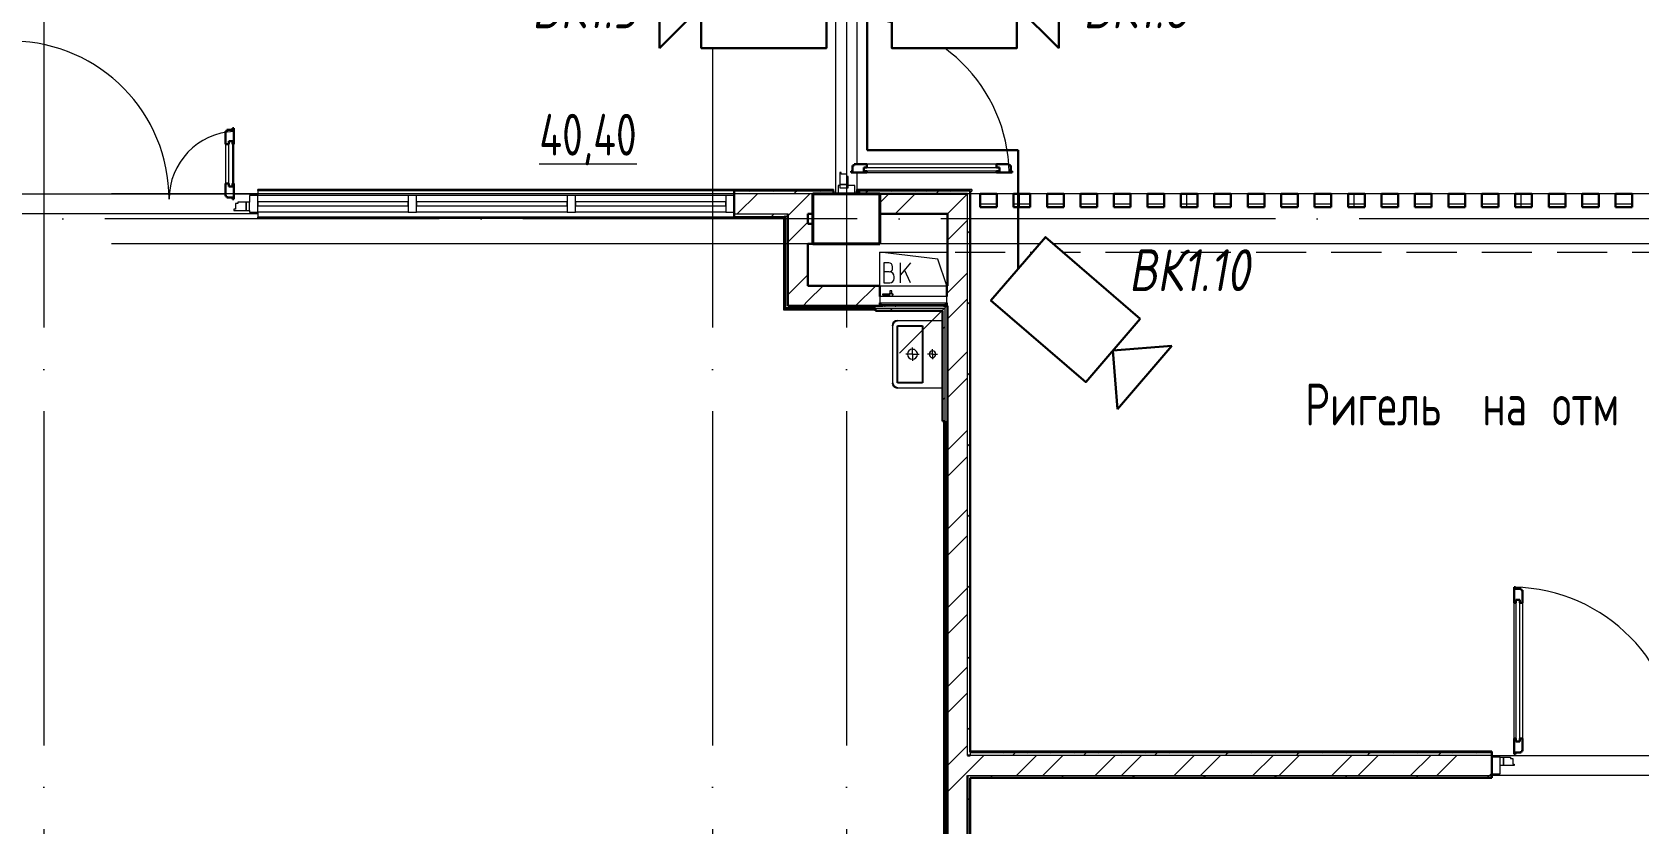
# Model space of a CAD drawing. Header units: millimetres. Extents: x -495897 to 1376592, y -28539 to 470976.
# Drawn here: x -46281 to -36673, y 342785 to 347523 of the extents above; entities that cross this region are included whole.
import ezdxf
from ezdxf.enums import TextEntityAlignment as Align

# ---------------------------------------------------------------- set-up
doc = ezdxf.new("R2010")
doc.units = ezdxf.units.MM
doc.set_wipeout_variables(frame=1)
for name, pattern in [('ADSK_Линия сетки', [25, 20, -2.5, 0, -2.5]), ('ADSK_Сверху', [450, 300, -150]), ('ADSK_Штриховая_ш3 п1_5', [4.5, 3, -1.5])]:
    doc.linetypes.add(name, pattern=pattern)
for name, color, linetype, lineweight in [('RC-Видеонаблюдение', 5, 'Continuous', 30), ('RC-Линии_связи-Адресные', 5, 'Continuous', 30), ('Аннотация', 7, 'Continuous', 18), ('Витраж', 7, 'Continuous', 9), ('Двери', 252, 'Continuous', 9), ('Линии', 7, 'Continuous', 9), ('Марки помещений', 252, 'Continuous', 20), ('Несущие колонны', 252, 'Continuous', 18), ('Оборудование', 8, 'Continuous', 18), ('Ограждение', 252, 'Continuous', 9), ('Оси', 252, 'Continuous', 9), ('Панели витража', 252, 'Continuous', 9), ('Перекрытие', 252, 'Continuous', 18), ('Стены внутренние', 7, 'Continuous', 18), ('Стены наружные', 7, 'Continuous', 18), ('Стены штриховка', 7, 'Continuous', 9)]:
    doc.layers.add(name, color=color, linetype=linetype, lineweight=lineweight)
doc.layers.add('RC-Позиционные_обозначения', color=7, linetype='Continuous')
doc.layers.add('Узлы', color=7, linetype='Continuous')
doc.layers.add('Двери открывание', color=7, linetype='Continuous', lineweight=9, true_color=0xc0c0c0)
doc.styles.add('GOST Common_3', font='', dxfattribs={"height": 3.5})
doc.styles.add('RubezhCAD', font='', dxfattribs={"oblique": 10})
doc.styles.get("Standard").update_dxf_attribs({"font": ''})
doc.styles.get('GOST Common_3').set_extended_font_data('GOST 2.304 type A')
doc.styles.get('RubezhCAD').set_extended_font_data('GOST type A')
doc.styles.get('Standard').set_extended_font_data('GOST type B')
pattern_1 = [(0, (-32119.8, 96), (0, 600), []), (90, (-32119.8, 96), (-600, 4e-14), [])]

# ---------------------------------------------------------------- blocks, each defined once
blk = doc.blocks.new('RC-UGO-CAM-01')
blk.add_attdef('PSTN', text='', height=2.5).set_placement((4.626, 3.284), align=Align.BOTTOM_LEFT)
at = {"color": 1}
blk.add_wipeout([(3.743, 0), (6.243, 2.499), (6.243, -2.499)], dxfattribs=at)
blk.add_line((6.243, 2.499), (6.243, -2.499), dxfattribs=at)
blk.add_wipeout([(-3.743, -2.499), (-3.741, 2.497), (3.743, 2.499), (3.743, -2.499)], dxfattribs=at)
for q in [(6.243, 2.499), (6.243, -2.499)]:
    blk.add_line((3.743, 0), q, dxfattribs=at)
blk.add_lwpolyline([(3.743, -2.499), (3.743, 2.499), (-3.743, 2.499), (-3.743, -2.499), (3.743, -2.499)], close=True, dxfattribs=at)
blk = doc.blocks.new('1 этаж')
at = {"layer": 'Ограждение', "true_color": 0x636466}
h = blk.add_hatch(dxfattribs=at)
h.set_pattern_fill('FP_25', color=251, style=0, pattern_type=2)
h.set_pattern_definition(pattern_1)
h.paths.add_polyline_path([(-40733.3, -13828.7), (-40733.3, -13818.7), (-44175.8, -13818.7), (-44175.8, -13823.7), (-40738.3, -13823.7), (-40738.3, -13828.7)])
h = blk.add_hatch(dxfattribs=at)
h.set_pattern_fill('FP_26', color=251, style=0, pattern_type=2)
h.set_pattern_definition(pattern_1)
h.paths.add_polyline_path([(-40593.3, -13828.7), (-40573.3, -13828.7), (-40573.3, -13823.7), (-39915.8, -13823.7), (-39915.8, -13828.7), (-39905.8, -13828.7), (-39905.8, -13818.7), (-40593.3, -13818.7)])
h = blk.add_hatch(dxfattribs=at)
h.set_pattern_fill('FP_25', color=251, style=0, pattern_type=2)
h.set_pattern_definition(pattern_1)
h.paths.add_polyline_path([(-39500.4, -17183.7), (-36795.8, -17183.7), (-36795.8, -17178.7), (-39915.8, -17178.7), (-39915.8, -17183.7), (-39910.8, -17183.7)])
at = {"color": 251, "lineweight": 18, "true_color": 0x636466}
for p, q in [((-40109, -14234.6), (-40455.8, -14193.7)), ((-40455.8, -14393.7), (-40455.8, -14193.7)), ((-40455.8, -14193.7), (-40055.8, -14193.7)), ((-40055.8, -14193.7), (-40055.8, -14393.7)), ((-40402.5, -14256.5), (-40432.5, -14256.5)), ((-40432.5, -14256.5), (-40432.5, -14376.5)), ((-40399.2, -14309.8), (-40432.5, -14309.8)), ((-40379.2, -14289.8), (-40379.2, -14279.8)), ((-40272.5, -14256.5), (-40332.5, -14328)), ((-40332.5, -14376.5), (-40332.5, -14256.5)), ((-40272.5, -14376.5), (-40308.5, -14299.4)), ((-40055.8, -14393.7), (-40109, -14234.6)), ((-40432.5, -14376.5), (-40395.9, -14376.5)), ((-40369.2, -14349.8), (-40369.2, -14339.8))]:
    blk.add_line(p, q, dxfattribs=at)
for centre, radius, start, end in [((-40402.5, -14279.8), 23.3, 0, 90), ((-40399.2, -14289.8), 20, 270, 0), ((-40399.2, -14339.8), 30, 0, 90), ((-40395.9, -14349.8), 26.7, 270, 0)]:
    blk.add_arc(centre, radius, start, end, dxfattribs=at)
at = {"layer": 'Витраж', "color": 251, "lineweight": 18, "true_color": 0x636466, "extrusion": (0, 0, -1)}
for p, q in [((-40705.8, -13793.7), (-40705.8, -13843.7)), ((-40695.8, -13793.7), (-40705.8, -13793.7)), ((-40605.8, -13793.7), (-40645.8, -13793.7)), ((-40605.8, -13843.7), (-40605.8, -13793.7)), ((-44175.8, -13853.7), (-44225.8, -13853.7)), ((-44225.8, -13853.7), (-44225.8, -13893.7)), ((-44175.8, -13953.7), (-44175.8, -13853.7)), ((-43226.1, -13853.7), (-43276.1, -13853.7)), ((-43276.1, -13853.7), (-43276.1, -13953.7)), ((-43226.1, -13953.7), (-43226.1, -13853.7)), ((-42275.8, -13853.7), (-42325.8, -13853.7)), ((-42325.8, -13853.7), (-42325.8, -13953.7)), ((-42275.8, -13953.7), (-42275.8, -13853.7)), ((-41325.8, -13853.7), (-41375.8, -13853.7)), ((-41375.8, -13853.7), (-41375.8, -13953.7)), ((-41325.8, -13953.7), (-41325.8, -13853.7)), ((-40705.8, -13843.7), (-40605.8, -13843.7)), ((-44225.8, -13943.7), (-44225.8, -13953.7)), ((-44225.8, -13953.7), (-44175.8, -13953.7)), ((-43276.1, -13953.7), (-43226.1, -13953.7)), ((-42325.8, -13953.7), (-42275.8, -13953.7)), ((-41375.8, -13953.7), (-41325.8, -13953.7)), ((-36745.8, -17213.7), (-36795.8, -17213.7)), ((-36795.8, -17213.7), (-36795.8, -17313.7)), ((-36745.8, -17313.7), (-36745.8, -17263.7)), ((-36795.8, -17313.7), (-36745.8, -17313.7))]:
    blk.add_line(p, q, dxfattribs=at)
at = {"layer": 'Витраж', "color": 251, "true_color": 0x636466}
for p, q in [((-43276.1, -13853.7), (-44175.8, -13853.7)), ((-42325.8, -13853.7), (-43226.1, -13853.7)), ((-41375.8, -13853.7), (-42275.8, -13853.7)), ((-43276.1, -13953.7), (-44175.8, -13953.7)), ((-42325.8, -13953.7), (-43226.1, -13953.7)), ((-41375.8, -13953.7), (-42275.8, -13953.7))]:
    blk.add_line(p, q, dxfattribs=at)
at = {"layer": 'Двери', "color": 251, "lineweight": 30, "true_color": 0x636466}
for p, q in [((-44359.8, -13469.7), (-44367.8, -13469.7)), ((-44367.8, -13469.7), (-44367.8, -13545.7)), ((-44367.8, -13545.7), (-44347.8, -13545.7)), ((-44325.8, -13460.7), (-44359.8, -13460.7)), ((-44359.8, -13460.7), (-44359.8, -13469.7)), ((-44347.8, -13545.7), (-44347.8, -13527.7)), ((-44347.8, -13527.7), (-44326.8, -13527.7)), ((-44326.8, -13527.7), (-44326.8, -13545.7)), ((-44326.8, -13545.7), (-44317.8, -13545.7)), ((-44317.8, -13451.7), (-44325.8, -13451.7)), ((-44325.8, -13451.7), (-44325.8, -13460.7)), ((-44317.8, -13545.7), (-44317.8, -13451.7)), ((-40618.8, -13708.7), (-40627.8, -13708.7)), ((-40627.8, -13708.7), (-40627.8, -13716.7)), ((-40627.8, -13716.7), (-40533.8, -13716.7)), ((-40618.8, -13674.7), (-40618.8, -13708.7)), ((-40609.8, -13674.7), (-40618.8, -13674.7)), ((-40533.8, -13666.7), (-40609.8, -13666.7)), ((-40609.8, -13666.7), (-40609.8, -13674.7)), ((-40533.8, -13686.7), (-40551.8, -13686.7)), ((-40551.8, -13686.7), (-40551.8, -13707.7)), ((-40551.8, -13707.7), (-40533.8, -13707.7)), ((-40533.8, -13666.7), (-40533.8, -13686.7)), ((-40533.8, -13707.7), (-40533.8, -13716.7)), ((-39681.8, -13666.7), (-39757.8, -13666.7)), ((-39757.8, -13666.7), (-39757.8, -13686.7)), ((-39757.8, -13686.7), (-39739.8, -13686.7)), ((-39757.8, -13707.7), (-39757.8, -13716.7)), ((-39739.8, -13707.7), (-39757.8, -13707.7)), ((-39757.8, -13716.7), (-39663.8, -13716.7)), ((-39739.8, -13686.7), (-39739.8, -13707.7)), ((-39681.8, -13674.7), (-39681.8, -13666.7)), ((-39672.8, -13674.7), (-39681.8, -13674.7)), ((-39672.8, -13708.7), (-39672.8, -13674.7)), ((-39663.8, -13708.7), (-39672.8, -13708.7)), ((-39663.8, -13716.7), (-39663.8, -13708.7)), ((-44367.8, -13781.7), (-44367.8, -13857.7)), ((-44367.8, -13781.7), (-44347.8, -13781.7)), ((-44347.8, -13781.7), (-44347.8, -13799.7)), ((-44347.8, -13799.7), (-44326.8, -13799.7)), ((-44326.8, -13781.7), (-44317.8, -13781.7)), ((-44326.8, -13799.7), (-44326.8, -13781.7)), ((-44317.8, -13875.7), (-44317.8, -13781.7)), ((-44367.8, -13857.7), (-44359.8, -13857.7)), ((-44359.8, -13857.7), (-44359.8, -13866.7)), ((-44359.8, -13866.7), (-44325.8, -13866.7)), ((-44325.8, -13866.7), (-44325.8, -13875.7)), ((-44325.8, -13875.7), (-44317.8, -13875.7)), ((-36661.8, -16197.7), (-36653.8, -16197.7)), ((-36661.8, -16291.7), (-36661.8, -16197.7)), ((-36653.8, -16197.7), (-36653.8, -16206.7)), ((-36653.8, -16206.7), (-36619.8, -16206.7)), ((-36619.8, -16206.7), (-36619.8, -16215.7)), ((-36619.8, -16215.7), (-36611.8, -16215.7)), ((-36611.8, -16215.7), (-36611.8, -16291.7)), ((-36652.8, -16291.7), (-36661.8, -16291.7)), ((-36652.8, -16273.7), (-36652.8, -16291.7)), ((-36628.8, -16273.7), (-36652.8, -16273.7)), ((-36628.8, -16291.7), (-36628.8, -16273.7)), ((-36611.8, -16291.7), (-36628.8, -16291.7)), ((-36661.8, -17195.7), (-36661.8, -17101.7)), ((-36652.8, -17101.7), (-36661.8, -17101.7)), ((-36652.8, -17119.7), (-36652.8, -17101.7)), ((-36628.8, -17101.7), (-36628.8, -17119.7)), ((-36611.8, -17101.7), (-36628.8, -17101.7)), ((-36611.8, -17101.7), (-36611.8, -17177.7)), ((-36653.8, -17195.7), (-36661.8, -17195.7)), ((-36653.8, -17186.7), (-36653.8, -17195.7)), ((-36619.8, -17186.7), (-36653.8, -17186.7)), ((-36628.8, -17119.7), (-36652.8, -17119.7)), ((-36619.8, -17177.7), (-36619.8, -17186.7)), ((-36611.8, -17177.7), (-36619.8, -17177.7))]:
    blk.add_line(p, q, dxfattribs=at)
at = {"layer": 'Двери', "color": 251, "true_color": 0x636466}
for p, q in [((-44367.8, -13545.7), (-44367.8, -13781.7)), ((-44347.8, -13799.7), (-44347.8, -13527.7)), ((-44347.8, -13527.7), (-44326.8, -13527.7)), ((-44326.8, -13527.7), (-44326.8, -13799.7)), ((-44317.8, -13781.7), (-44317.8, -13545.7)), ((-40687.8, -13716.7), (-40695.8, -13716.7)), ((-40695.8, -13716.7), (-40695.8, -13788.7)), ((-40687.8, -13725.7), (-40687.8, -13716.7)), ((-40653.8, -13725.7), (-40687.8, -13725.7)), ((-40653.8, -13739.7), (-40653.8, -13725.7)), ((-40645.8, -13739.7), (-40653.8, -13739.7)), ((-40645.8, -13788.7), (-40645.8, -13739.7)), ((-40551.8, -13686.7), (-39739.8, -13686.7)), ((-40551.8, -13707.7), (-40551.8, -13686.7)), ((-39739.8, -13707.7), (-40551.8, -13707.7)), ((-39757.8, -13666.7), (-40533.8, -13666.7)), ((-40533.8, -13716.7), (-39757.8, -13716.7)), ((-39739.8, -13686.7), (-39739.8, -13707.7)), ((-44326.8, -13799.7), (-44347.8, -13799.7)), ((-40645.8, -13788.7), (-40695.8, -13788.7)), ((-40695.8, -13788.7), (-40695.8, -13808.7)), ((-40695.8, -13788.7), (-40645.8, -13788.7)), ((-40695.8, -13808.7), (-40645.8, -13808.7)), ((-40645.8, -13808.7), (-40645.8, -13788.7)), ((-44294.8, -13901.7), (-44308.8, -13901.7)), ((-44308.8, -13901.7), (-44308.8, -13935.7)), ((-44294.8, -13893.7), (-44294.8, -13901.7)), ((-44245.8, -13893.7), (-44294.8, -13893.7)), ((-44225.8, -13893.7), (-44245.8, -13893.7)), ((-44245.8, -13893.7), (-44245.8, -13943.7)), ((-44245.8, -13943.7), (-44245.8, -13893.7)), ((-44225.8, -13943.7), (-44225.8, -13893.7)), ((-44308.8, -13935.7), (-44317.8, -13935.7)), ((-44317.8, -13935.7), (-44317.8, -13943.7)), ((-44317.8, -13943.7), (-44245.8, -13943.7)), ((-44245.8, -13943.7), (-44225.8, -13943.7)), ((-36661.8, -17101.7), (-36661.8, -16291.7)), ((-36652.8, -16273.7), (-36652.8, -17119.7)), ((-36628.8, -16273.7), (-36652.8, -16273.7)), ((-36628.8, -17119.7), (-36628.8, -16273.7)), ((-36611.8, -16291.7), (-36611.8, -17101.7)), ((-36652.8, -17119.7), (-36628.8, -17119.7)), ((-36745.8, -17213.7), (-36725.8, -17213.7)), ((-36745.8, -17263.7), (-36745.8, -17213.7)), ((-36725.8, -17263.7), (-36745.8, -17263.7)), ((-36725.8, -17213.7), (-36725.8, -17263.7)), ((-36725.8, -17213.7), (-36684.8, -17213.7)), ((-36725.8, -17263.7), (-36725.8, -17213.7)), ((-36661.8, -17263.7), (-36725.8, -17263.7)), ((-36684.8, -17213.7), (-36684.8, -17221.7)), ((-36684.8, -17221.7), (-36670.8, -17221.7)), ((-36670.8, -17221.7), (-36670.8, -17255.7)), ((-36670.8, -17255.7), (-36661.8, -17255.7)), ((-36661.8, -17255.7), (-36661.8, -17263.7))]:
    blk.add_line(p, q, dxfattribs=at)
at = {"layer": 'Двери открывание', "color": 251, "true_color": 0x636466}
for centre, radius, start, end in [((-40627.8, -13734.7), 946, 1.09026, 90), ((-45651.8, -13875.7), 946, 0, 88.90974), ((-44299.8, -13875.7), 406, 92.54104, 180), ((-36679.8, -17195.7), 998, 0, 88.96655)]:
    blk.add_arc(centre, radius, start, end, dxfattribs=at)
at = {"layer": 'Линии', "color": 251, "linetype": 'ADSK_Сверху', "ltscale": 100, "true_color": 0x636466}
for p, q in [((-15050.8, -13843.7), (-48260.8, -13843.7)), ((-15050.8, -14143.7), (-48260.8, -14143.7))]:
    blk.add_line(p, q, dxfattribs=at)
at = {"layer": 'Линии', "color": 251, "linetype": 'ADSK_Штриховая_ш3 п1_5', "ltscale": 100, "true_color": 0x636466}
blk.add_line((-40455.8, -14193.7), (-27895.8, -14193.7), dxfattribs=at)
at = {"layer": 'Несущие колонны', "color": 251, "lineweight": 40, "true_color": 0x636466}
for p, q in [((-40855.8, -13843.7), (-40455.8, -13843.7)), ((-40855.8, -14143.7), (-40855.8, -13843.7)), ((-40455.8, -13843.7), (-40855.8, -13843.7)), ((-40455.8, -13843.7), (-40455.8, -14143.7)), ((-40855.8, -13963.7), (-40855.8, -14143.7)), ((-40455.8, -14143.7), (-40455.8, -13963.7)), ((-40455.8, -14143.7), (-40855.8, -14143.7)), ((-40855.8, -14143.7), (-40455.8, -14143.7))]:
    blk.add_line(p, q, dxfattribs=at)
at = {"layer": 'Несущие колонны', "color": 251, "true_color": 0x636466}
for p, q in [((-40855.8, -13843.7), (-40855.8, -13963.7)), ((-40455.8, -13963.7), (-40455.8, -13843.7))]:
    blk.add_line(p, q, dxfattribs=at)
at = {"layer": 'Оборудование', "color": 251, "true_color": 0x636466}
for p, q in [((-40455.8, -14458.7), (-40455.8, -14495.1)), ((-40055.8, -14458.7), (-40455.8, -14458.7)), ((-40454.9, -14496), (-40056.7, -14496)), ((-40448.8, -14496), (-40448.8, -14505.8)), ((-40447.8, -14506.7), (-40063.8, -14506.7)), ((-40440, -14443.4), (-40440, -14448.4)), ((-40394.1, -14443.4), (-40440, -14443.4)), ((-40440, -14448.4), (-40394.1, -14448.4)), ((-40436.8, -14508.3), (-40436.8, -14513.7)), ((-40399, -14442.8), (-40399, -14458.7)), ((-40379.7, -14442.8), (-40399, -14442.8)), ((-40395.4, -14440.9), (-40397.4, -14442.8)), ((-40395.4, -14423.4), (-40395.4, -14440.9)), ((-40383.2, -14423.4), (-40395.4, -14423.4)), ((-40383.2, -14440.9), (-40395.4, -14440.9)), ((-40376.2, -14443.4), (-40384.5, -14443.4)), ((-40384.5, -14448.4), (-40376.2, -14448.4)), ((-40383.2, -14440.9), (-40383.2, -14423.4)), ((-40381.2, -14442.8), (-40383.2, -14440.9)), ((-40379.7, -14458.7), (-40379.7, -14442.8)), ((-40376.2, -14448.4), (-40376.2, -14443.4)), ((-40074.8, -14513.7), (-40074.8, -14508.3)), ((-40062.8, -14505.8), (-40062.8, -14496)), ((-40055.8, -14495.1), (-40055.8, -14458.7)), ((-40436.8, -14513.7), (-40074.8, -14513.7)), ((-40427.8, -14513.7), (-40427.8, -14515.7)), ((-40427.8, -14515.7), (-40423.8, -14515.7)), ((-40363.3, -14515.7), (-40423.8, -14515.7)), ((-40363.3, -14515.7), (-40359.3, -14515.7)), ((-40359.3, -14515.7), (-40359.3, -14513.7)), ((-40055.8, -14513.7), (-40338.6, -14796.6))]:
    blk.add_line(p, q, dxfattribs=at)
for points, knots in [([(-40455.8, -14495.1), (-40455.8, -14495.2), (-40455.8, -14495.4), (-40455.7, -14495.6), (-40455.6, -14495.7), (-40455.4, -14495.8), (-40455.3, -14495.9), (-40455.1, -14496), (-40455, -14496), (-40454.9, -14496)], [0, 0, 0, 0, 0.166667, 0.333333, 0.458333, 0.583333, 0.708333, 0.833333, 1, 1, 1, 1]), ([(-40448.8, -14505.8), (-40448.8, -14505.9), (-40448.8, -14506), (-40448.7, -14506.2), (-40448.6, -14506.4), (-40448.4, -14506.5), (-40448.3, -14506.6), (-40448.2, -14506.7), (-40448.1, -14506.7), (-40447.9, -14506.7), (-40447.8, -14506.7)], [0, 0, 0, 0, 0.166667, 0.333333, 0.458333, 0.583333, 0.666667, 0.75, 0.833333, 1, 1, 1, 1]), ([(-40438.3, -14506.7), (-40438.2, -14506.7), (-40438, -14506.8), (-40437.7, -14506.8), (-40437.6, -14506.9), (-40437.4, -14507), (-40437.2, -14507.2), (-40437.1, -14507.3), (-40437, -14507.5), (-40436.9, -14507.7), (-40436.8, -14507.9), (-40436.8, -14508.1), (-40436.8, -14508.3)], [0, 0, 0, 0, 0.166667, 0.25, 0.333333, 0.416667, 0.5, 0.583333, 0.666667, 0.75, 0.833333, 1, 1, 1, 1]), ([(-40074.8, -14508.3), (-40074.8, -14508.1), (-40074.8, -14507.9), (-40074.7, -14507.7), (-40074.6, -14507.5), (-40074.5, -14507.3), (-40074.4, -14507.2), (-40074.2, -14507), (-40074, -14506.9), (-40073.9, -14506.8), (-40073.6, -14506.8), (-40073.4, -14506.7), (-40073.3, -14506.7)], [-1, -1, -1, -1, -0.833333, -0.75, -0.666667, -0.583333, -0.5, -0.416667, -0.333333, -0.25, -0.166667, 0, 0, 0, 0]), ([(-40063.8, -14506.7), (-40063.7, -14506.7), (-40063.5, -14506.7), (-40063.4, -14506.7), (-40063.3, -14506.6), (-40063.2, -14506.5), (-40063, -14506.4), (-40062.9, -14506.2), (-40062.8, -14506), (-40062.8, -14505.9), (-40062.8, -14505.8)], [-1, -1, -1, -1, -0.833333, -0.75, -0.666667, -0.583333, -0.458333, -0.333333, -0.166667, 0, 0, 0, 0]), ([(-40056.7, -14496), (-40056.6, -14496), (-40056.5, -14496), (-40056.3, -14496), (-40056.2, -14495.9), (-40056, -14495.7), (-40055.9, -14495.6), (-40055.8, -14495.4), (-40055.8, -14495.2), (-40055.8, -14495.1)], [-1, -1, -1, -1, -0.833333, -0.75, -0.583333, -0.458333, -0.333333, -0.166667, 0, 0, 0, 0])]:
    blk.add_open_spline(points, degree=3, knots=knots, dxfattribs=at)
at = {"layer": 'Ограждение', "color": 251, "true_color": 0x636466}
for p, q in [((-44175.8, -13823.7), (-44175.8, -13818.7)), ((-40733.3, -13818.7), (-44175.8, -13818.7)), ((-40733.3, -13818.7), (-40733.3, -13828.7)), ((-40593.3, -13828.7), (-40593.3, -13818.7)), ((-39905.8, -13818.7), (-40593.3, -13818.7)), ((-39915.8, -13828.7), (-39905.8, -13828.7)), ((-39905.8, -13818.7), (-39905.8, -13828.7)), ((-44175.8, -13988.7), (-44175.8, -13983.7)), ((-44175.8, -13988.7), (-41030.8, -13988.7)), ((-41030.8, -13988.7), (-41025.8, -13983.7)), ((-41030.8, -13988.7), (-41030.8, -14538.7)), ((-41030.8, -14538.7), (-41025.8, -14533.7)), ((-41030.8, -14538.7), (-40480.8, -14538.7)), ((-40075.8, -15478.7), (-40070.8, -15478.7)), ((-40075.8, -15478.7), (-40075.8, -19958.8)), ((-36795.8, -17178.7), (-39915.8, -17178.7)), ((-36795.8, -17178.7), (-36795.8, -17183.7))]:
    blk.add_line(p, q, dxfattribs=at)
at = {"layer": 'Оси', "color": 251, "linetype": 'ADSK_Линия сетки', "ltscale": 100, "true_color": 0x636466}
for p, q in [((-45455.8, -2643.7), (-45455.8, -33769.9)), ((-41455.8, -2643.7), (-41455.8, -33769.9)), ((-40655.8, -2643.7), (-40655.8, -33769.9)), ((4411.5, -13993.7), (-72528.1, -13993.7))]:
    blk.add_line(p, q, dxfattribs=at)
at = {"layer": 'Панели витража', "color": 251, "lineweight": 18, "true_color": 0x636466}
for p, q in [((-43276.1, -13891.2), (-44175.8, -13891.2)), ((-44175.8, -13891.2), (-44175.8, -13916.2)), ((-44175.8, -13916.2), (-43276.1, -13916.2)), ((-43276.1, -13916.2), (-43276.1, -13891.2)), ((-42325.8, -13891.2), (-43226.1, -13891.2)), ((-43226.1, -13891.2), (-43226.1, -13916.2)), ((-43226.1, -13916.2), (-42325.8, -13916.2)), ((-42325.8, -13916.2), (-42325.8, -13891.2)), ((-41375.8, -13891.2), (-42275.8, -13891.2)), ((-42275.8, -13891.2), (-42275.8, -13916.2)), ((-42275.8, -13916.2), (-41375.8, -13916.2)), ((-41375.8, -13916.2), (-41375.8, -13891.2))]:
    blk.add_line(p, q, dxfattribs=at)
at = {"layer": 'Перекрытие', "color": 251, "ltscale": 100, "true_color": 0x636466}
for p, q in [((-40718.3, -13843.7), (-40718.3, -11763.7)), ((-45583.8, -13843.7), (-44367.8, -13843.7)), ((-44317.8, -13843.7), (-44175.8, -13843.7)), ((-39855.8, -13843.7), (-39915.8, -13843.7)), ((-39655.8, -13843.7), (-39755.8, -13843.7)), ((-39455.8, -13843.7), (-39555.8, -13843.7)), ((-39255.8, -13843.7), (-39355.8, -13843.7)), ((-39055.8, -13843.7), (-39155.8, -13843.7)), ((-38855.8, -13843.7), (-38955.8, -13843.7)), ((-38655.8, -13843.7), (-38755.8, -13843.7)), ((-38455.8, -13843.7), (-38555.8, -13843.7)), ((-38255.8, -13843.7), (-38355.8, -13843.7)), ((-38055.8, -13843.7), (-38155.8, -13843.7)), ((-37855.8, -13843.7), (-37955.8, -13843.7)), ((-37655.8, -13843.7), (-37755.8, -13843.7)), ((-37455.8, -13843.7), (-37555.8, -13843.7)), ((-37255.8, -13843.7), (-37355.8, -13843.7)), ((-37055.8, -13843.7), (-37155.8, -13843.7)), ((-36855.8, -13843.7), (-36955.8, -13843.7)), ((-36655.8, -13843.7), (-36755.8, -13843.7)), ((-36455.8, -13843.7), (-36555.8, -13843.7)), ((-36255.8, -13843.7), (-36355.8, -13843.7)), ((-36055.8, -13843.7), (-36155.8, -13843.7)), ((-35855.8, -13843.7), (-35955.8, -13843.7)), ((-40455.8, -14393.7), (-40455.8, -14193.7)), ((-40455.8, -14193.7), (-40055.8, -14193.7)), ((-40055.8, -14193.7), (-40055.8, -14393.7))]:
    blk.add_line(p, q, dxfattribs=at)
at = {"layer": 'Стены внутренние', "color": 251, "lineweight": 30, "true_color": 0x636466}
for p, q in [((-39755.8, -13843.7), (-39855.8, -13843.7)), ((-39855.8, -13843.7), (-39855.8, -13923.7)), ((-39855.8, -13923.7), (-39755.8, -13923.7)), ((-39755.8, -13923.7), (-39755.8, -13843.7)), ((-39555.8, -13843.7), (-39655.8, -13843.7)), ((-39655.8, -13843.7), (-39655.8, -13923.7)), ((-39655.8, -13923.7), (-39555.8, -13923.7)), ((-39555.8, -13923.7), (-39555.8, -13843.7)), ((-39355.8, -13843.7), (-39455.8, -13843.7)), ((-39455.8, -13843.7), (-39455.8, -13923.7)), ((-39455.8, -13923.7), (-39355.8, -13923.7)), ((-39355.8, -13923.7), (-39355.8, -13843.7)), ((-39155.8, -13843.7), (-39255.8, -13843.7)), ((-39255.8, -13843.7), (-39255.8, -13923.7)), ((-39255.8, -13923.7), (-39155.8, -13923.7)), ((-39155.8, -13923.7), (-39155.8, -13843.7)), ((-38955.8, -13843.7), (-39055.8, -13843.7)), ((-39055.8, -13843.7), (-39055.8, -13923.7)), ((-39055.8, -13923.7), (-38955.8, -13923.7)), ((-38955.8, -13923.7), (-38955.8, -13843.7)), ((-38755.8, -13843.7), (-38855.8, -13843.7)), ((-38855.8, -13843.7), (-38855.8, -13923.7)), ((-38855.8, -13923.7), (-38755.8, -13923.7)), ((-38755.8, -13923.7), (-38755.8, -13843.7)), ((-38555.8, -13843.7), (-38655.8, -13843.7)), ((-38655.8, -13843.7), (-38655.8, -13923.7)), ((-38655.8, -13923.7), (-38555.8, -13923.7)), ((-38555.8, -13923.7), (-38555.8, -13843.7)), ((-38355.8, -13843.7), (-38455.8, -13843.7)), ((-38455.8, -13843.7), (-38455.8, -13923.7)), ((-38455.8, -13923.7), (-38355.8, -13923.7)), ((-38355.8, -13923.7), (-38355.8, -13843.7)), ((-38155.8, -13843.7), (-38255.8, -13843.7)), ((-38255.8, -13843.7), (-38255.8, -13923.7)), ((-38255.8, -13923.7), (-38155.8, -13923.7)), ((-38155.8, -13923.7), (-38155.8, -13843.7)), ((-37955.8, -13843.7), (-38055.8, -13843.7)), ((-38055.8, -13843.7), (-38055.8, -13923.7)), ((-38055.8, -13923.7), (-37955.8, -13923.7)), ((-37955.8, -13923.7), (-37955.8, -13843.7)), ((-37755.8, -13843.7), (-37855.8, -13843.7)), ((-37855.8, -13843.7), (-37855.8, -13923.7)), ((-37855.8, -13923.7), (-37755.8, -13923.7)), ((-37755.8, -13923.7), (-37755.8, -13843.7)), ((-37555.8, -13843.7), (-37655.8, -13843.7)), ((-37655.8, -13843.7), (-37655.8, -13923.7)), ((-37655.8, -13923.7), (-37555.8, -13923.7)), ((-37555.8, -13923.7), (-37555.8, -13843.7)), ((-37355.8, -13843.7), (-37455.8, -13843.7)), ((-37455.8, -13843.7), (-37455.8, -13923.7)), ((-37455.8, -13923.7), (-37355.8, -13923.7)), ((-37355.8, -13923.7), (-37355.8, -13843.7)), ((-37155.8, -13843.7), (-37255.8, -13843.7)), ((-37255.8, -13843.7), (-37255.8, -13923.7)), ((-37255.8, -13923.7), (-37155.8, -13923.7)), ((-37155.8, -13923.7), (-37155.8, -13843.7)), ((-36955.8, -13843.7), (-37055.8, -13843.7)), ((-37055.8, -13843.7), (-37055.8, -13923.7)), ((-37055.8, -13923.7), (-36955.8, -13923.7)), ((-36955.8, -13923.7), (-36955.8, -13843.7)), ((-36755.8, -13843.7), (-36855.8, -13843.7)), ((-36855.8, -13843.7), (-36855.8, -13923.7)), ((-36855.8, -13923.7), (-36755.8, -13923.7)), ((-36755.8, -13923.7), (-36755.8, -13843.7)), ((-36555.8, -13843.7), (-36655.8, -13843.7)), ((-36655.8, -13843.7), (-36655.8, -13923.7)), ((-36655.8, -13923.7), (-36555.8, -13923.7)), ((-36555.8, -13923.7), (-36555.8, -13843.7)), ((-36355.8, -13843.7), (-36455.8, -13843.7)), ((-36455.8, -13843.7), (-36455.8, -13923.7)), ((-36455.8, -13923.7), (-36355.8, -13923.7)), ((-36355.8, -13923.7), (-36355.8, -13843.7)), ((-36155.8, -13843.7), (-36255.8, -13843.7)), ((-36255.8, -13843.7), (-36255.8, -13923.7)), ((-36255.8, -13923.7), (-36155.8, -13923.7)), ((-36155.8, -13923.7), (-36155.8, -13843.7)), ((-35955.8, -13843.7), (-36055.8, -13843.7)), ((-36055.8, -13843.7), (-36055.8, -13923.7)), ((-36055.8, -13923.7), (-35955.8, -13923.7)), ((-35955.8, -13923.7), (-35955.8, -13843.7))]:
    blk.add_line(p, q, dxfattribs=at)
at = {"layer": 'Стены внутренние', "color": 251, "linetype": 'Continuous', "lineweight": 9, "true_color": 0x636466}
for p, q in [((-39855.8, -13904), (-39755.8, -13904)), ((-39655.8, -13904), (-39555.8, -13904)), ((-39619.8, -13923.7), (-39619.8, -13843.7)), ((-39455.8, -13904), (-39355.8, -13904)), ((-39255.8, -13904), (-39155.8, -13904)), ((-39055.8, -13904), (-38955.8, -13904)), ((-38855.8, -13904), (-38755.8, -13904)), ((-38655.8, -13904), (-38555.8, -13904)), ((-38619.8, -13923.7), (-38619.8, -13843.7)), ((-38455.8, -13904), (-38355.8, -13904)), ((-38255.8, -13904), (-38155.8, -13904)), ((-38055.8, -13904), (-37955.8, -13904)), ((-37855.8, -13904), (-37755.8, -13904)), ((-37655.8, -13904), (-37555.8, -13904)), ((-37619.8, -13923.7), (-37619.8, -13843.7)), ((-37455.8, -13904), (-37355.8, -13904)), ((-37255.8, -13904), (-37155.8, -13904)), ((-37055.8, -13904), (-36955.8, -13904)), ((-36855.8, -13904), (-36755.8, -13904)), ((-36655.8, -13904), (-36555.8, -13904)), ((-36619.8, -13923.7), (-36619.8, -13843.7)), ((-36455.8, -13904), (-36355.8, -13904)), ((-36255.8, -13904), (-36155.8, -13904)), ((-36055.8, -13904), (-35955.8, -13904))]:
    blk.add_line(p, q, dxfattribs=at)
at = {"layer": 'Стены наружные', "color": 251, "true_color": 0x636466}
for p, q in [((-40593.3, -11910.7), (-40593.3, -13666.7)), ((-40593.3, -13716.7), (-40593.3, -13818.7)), ((-44175.8, -13823.7), (-44175.8, -13853.7)), ((-44175.8, -13823.7), (-41325.8, -13823.7)), ((-45583.8, -13843.7), (-44367.8, -13843.7)), ((-44317.8, -13843.7), (-44175.8, -13843.7)), ((-40855.8, -13963.7), (-40855.8, -13843.7)), ((-40455.8, -13843.7), (-40455.8, -13963.7)), ((-44175.8, -13963.7), (-45775.8, -13963.7)), ((-44175.8, -13953.7), (-44175.8, -13983.7)), ((-41325.8, -13983.7), (-44175.8, -13983.7)), ((-40455.8, -14393.7), (-40055.8, -14393.7)), ((-36795.8, -17203.7), (-35565.8, -17203.7)), ((-35565.8, -17323.7), (-36795.8, -17323.7))]:
    blk.add_line(p, q, dxfattribs=at)
at = {"layer": 'Стены наружные', "color": 251, "lineweight": 30, "true_color": 0x636466}
for p, q in [((-41325.8, -13823.7), (-41325.8, -13983.7)), ((-40738.3, -13823.7), (-41325.8, -13823.7)), ((-40738.3, -13828.7), (-40738.3, -13823.7)), ((-40733.3, -13828.7), (-40738.3, -13828.7)), ((-40733.3, -13843.7), (-40733.3, -13828.7)), ((-40573.3, -13828.7), (-40593.3, -13828.7)), ((-40593.3, -13828.7), (-40593.3, -13843.7)), ((-39915.8, -13823.7), (-40573.3, -13823.7)), ((-40573.3, -13823.7), (-40573.3, -13828.7)), ((-39915.8, -17183.7), (-39915.8, -13823.7)), ((-40855.8, -13843.7), (-40733.3, -13843.7)), ((-40593.3, -13843.7), (-39930.8, -13843.7)), ((-41325.8, -13983.7), (-41025.8, -13983.7)), ((-41025.8, -13978.7), (-41020.8, -13978.7)), ((-41025.8, -13983.7), (-41025.8, -14533.7)), ((-41020.8, -13978.7), (-41020.8, -14528.7)), ((-41005.8, -13963.7), (-41005.8, -14513.7)), ((-40885.8, -13963.7), (-40855.8, -13963.7)), ((-40885.8, -14023.7), (-40885.8, -13963.7)), ((-40855.8, -14023.7), (-40885.8, -14023.7)), ((-40855.8, -14143.7), (-40855.8, -14023.7)), ((-40455.8, -13963.7), (-40050.8, -13963.7)), ((-40050.8, -13963.7), (-40050.8, -14393.7)), ((-40885.8, -14143.7), (-40855.8, -14143.7)), ((-40885.8, -14393.7), (-40885.8, -14143.7)), ((-40455.8, -14393.7), (-40885.8, -14393.7)), ((-40455.8, -14458.7), (-40455.8, -14393.7)), ((-40050.8, -14393.7), (-40055.8, -14393.7)), ((-40055.8, -14393.7), (-40055.8, -14458.7)), ((-40455.8, -14513.7), (-40455.8, -14495.4)), ((-40055.8, -14495.4), (-40055.8, -14513.7)), ((-41025.8, -14533.7), (-40480.8, -14533.7)), ((-41020.8, -14528.7), (-40480.8, -14528.7)), ((-40436.8, -14513.7), (-41005.8, -14513.7)), ((-40480.8, -14533.7), (-40480.8, -14543.7)), ((-40480.8, -14543.7), (-40080.8, -14543.7)), ((-40080.8, -14543.7), (-40080.8, -15203.7)), ((-40050.8, -14513.7), (-40074.8, -14513.7)), ((-40050.8, -14513.7), (-40050.8, -19968.7)), ((-40080.8, -15203.7), (-40070.8, -15203.7)), ((-40070.8, -15203.7), (-40070.8, -19958.7)), ((-40065.8, -15203.7), (-40065.8, -19963.7)), ((-36795.8, -17183.7), (-39915.8, -17183.7)), ((-36795.8, -17338.7), (-36795.8, -17183.7)), ((-39915.8, -17203.7), (-39930.8, -17203.7)), ((-39930.8, -20143.7), (-39930.8, -17323.7)), ((-39915.8, -17338.7), (-36795.8, -17338.7)), ((-39915.8, -20128.7), (-39915.8, -17338.7))]:
    blk.add_line(p, q, dxfattribs=at)
at = {"layer": 'Стены наружные', "color": 251, "linetype": 'Continuous', "lineweight": 9, "true_color": 0x636466}
for p, q in [((-41306.9, -13828.7), (-41301.9, -13823.7)), ((-41236.2, -13828.7), (-41231.2, -13823.7)), ((-41165.5, -13828.7), (-41160.5, -13823.7)), ((-41094.8, -13828.7), (-41089.8, -13823.7)), ((-41024.1, -13828.7), (-41019.1, -13823.7)), ((-40968.4, -13843.7), (-40953.4, -13828.7)), ((-40953.4, -13828.7), (-40948.4, -13823.7)), ((-40882.7, -13828.7), (-40877.7, -13823.7)), ((-40812, -13828.7), (-40807, -13823.7)), ((-40741.3, -13828.7), (-40738.3, -13825.8)), ((-40544.1, -13843.7), (-40529.1, -13828.7)), ((-40529.1, -13828.7), (-40524.1, -13823.7)), ((-40458.4, -13828.7), (-40453.4, -13823.7)), ((-40387.7, -13828.7), (-40382.7, -13823.7)), ((-40317, -13828.7), (-40312, -13823.7)), ((-40246.3, -13828.7), (-40241.3, -13823.7)), ((-40175.6, -13828.7), (-40170.6, -13823.7)), ((-40119.9, -13843.7), (-40104.9, -13828.7)), ((-40104.9, -13828.7), (-40099.9, -13823.7)), ((-40034.1, -13828.7), (-40029.1, -13823.7)), ((-39963.4, -13828.7), (-39958.4, -13823.7)), ((-41307.8, -13963.7), (-41187.8, -13843.7)), ((-40993.5, -13963.7), (-40873.5, -13843.7)), ((-40455.8, -13897.5), (-40402, -13843.7)), ((-40364.8, -13963.7), (-40244.8, -13843.7)), ((-40050.8, -13964), (-39930.8, -13844)), ((-41320.5, -13983.7), (-41315.5, -13978.7)), ((-41249.8, -13983.7), (-41244.8, -13978.7)), ((-41179.1, -13983.7), (-41174.1, -13978.7)), ((-41108.4, -13983.7), (-41103.4, -13978.7)), ((-41103.4, -13978.7), (-41088.4, -13963.7)), ((-41037.7, -13983.7), (-41032.7, -13978.7)), ((-41005.8, -13976.1), (-40993.5, -13963.7)), ((-41005.8, -14133.2), (-40896.3, -14023.7)), ((-40896.3, -14023.7), (-40885.8, -14013.2)), ((-40050.8, -14121.2), (-39930.8, -14001.2)), ((-41025.8, -14042.6), (-41020.8, -14037.6)), ((-41025.8, -14113.3), (-41020.8, -14108.3)), ((-39930.8, -14078.9), (-39915.8, -14063.9)), ((-41025.8, -14184), (-41020.8, -14179)), ((-41025.8, -14254.7), (-41020.8, -14249.7)), ((-40050.8, -14435.5), (-39930.8, -14315.5)), ((-41025.8, -14325.4), (-41020.8, -14320.4)), ((-41025.8, -14396.1), (-41020.8, -14391.1)), ((-41005.8, -14447.5), (-40885.8, -14327.5)), ((-40885.8, -14484.7), (-40794.8, -14393.7)), ((-40600.5, -14513.7), (-40480.5, -14393.7)), ((-41025.8, -14466.8), (-41020.8, -14461.8)), ((-40914.8, -14513.7), (-40885.8, -14484.7)), ((-40055.8, -14440.5), (-40050.8, -14435.5)), ((-40050.8, -14592.6), (-39930.8, -14472.6)), ((-39930.8, -14503.2), (-39915.8, -14488.2)), ((-41022, -14533.7), (-41017, -14528.7)), ((-40951.3, -14533.7), (-40946.3, -14528.7)), ((-40880.6, -14533.7), (-40875.6, -14528.7)), ((-40809.9, -14533.7), (-40804.9, -14528.7)), ((-40739.1, -14533.7), (-40734.1, -14528.7)), ((-40668.4, -14533.7), (-40663.4, -14528.7)), ((-40597.7, -14533.7), (-40592.7, -14528.7)), ((-40527, -14533.7), (-40522, -14528.7)), ((-40519.8, -14528.7), (-40519.8, -14513.7)), ((-40395.6, -14543.7), (-40380.6, -14528.7)), ((-40080.8, -14653.2), (-40065.8, -14638.2)), ((-40050.8, -14906.9), (-39930.8, -14786.9)), ((-40050.8, -15064.1), (-39930.8, -14944.1)), ((-39930.8, -14927.5), (-39915.8, -14912.5)), ((-40080.8, -15077.5), (-40065.8, -15062.5)), ((-40070.8, -15208.9), (-40065.8, -15203.9)), ((-40070.8, -15279.6), (-40065.8, -15274.6)), ((-40050.8, -15378.4), (-39930.8, -15258.4)), ((-40070.8, -15350.3), (-40065.8, -15345.3)), ((-39930.8, -15351.7), (-39915.8, -15336.7)), ((-40070.8, -15421), (-40065.8, -15416)), ((-40050.8, -15535.5), (-39930.8, -15415.5)), ((-40070.8, -15491.7), (-40065.8, -15486.7)), ((-40070.8, -15562.4), (-40065.8, -15557.4)), ((-40070.8, -15633.2), (-40065.8, -15628.2)), ((-40070.8, -15703.9), (-40065.8, -15698.9)), ((-40050.8, -15849.9), (-39930.8, -15729.9)), ((-40070.8, -15774.6), (-40065.8, -15769.6)), ((-40070.8, -15845.3), (-40065.8, -15840.3)), ((-39930.8, -15776), (-39915.8, -15761)), ((-40070.8, -15916), (-40065.8, -15911)), ((-40050.8, -16007), (-39930.8, -15887)), ((-40070.8, -15986.7), (-40065.8, -15981.7)), ((-40070.8, -16057.4), (-40065.8, -16052.4)), ((-40070.8, -16128.1), (-40065.8, -16123.1)), ((-40070.8, -16198.8), (-40065.8, -16193.8)), ((-40050.8, -16321.3), (-39930.8, -16201.3)), ((-39930.8, -16200.3), (-39915.8, -16185.3)), ((-40070.8, -16269.5), (-40065.8, -16264.5)), ((-40070.8, -16340.3), (-40065.8, -16335.3)), ((-40070.8, -16411), (-40065.8, -16406)), ((-40050.8, -16478.5), (-39930.8, -16358.5)), ((-40070.8, -16481.7), (-40065.8, -16476.7)), ((-40070.8, -16552.4), (-40065.8, -16547.4)), ((-40070.8, -16623.1), (-40065.8, -16618.1)), ((-39930.8, -16624.5), (-39915.8, -16609.5)), ((-40070.8, -16693.8), (-40065.8, -16688.8)), ((-40050.8, -16792.8), (-39930.8, -16672.8)), ((-40070.8, -16764.5), (-40065.8, -16759.5)), ((-40070.8, -16835.2), (-40065.8, -16830.2)), ((-40070.8, -16905.9), (-40065.8, -16900.9)), ((-40050.8, -16949.9), (-39930.8, -16829.9)), ((-40070.8, -16976.7), (-40065.8, -16971.7)), ((-40070.8, -17047.4), (-40065.8, -17042.4)), ((-39930.8, -17048.8), (-39915.8, -17033.8)), ((-40070.8, -17118.1), (-40065.8, -17113.1)), ((-40070.8, -17188.8), (-40065.8, -17183.8)), ((-40050.3, -17263.7), (-39930.8, -17144.2)), ((-39858.6, -17188.7), (-39853.6, -17183.7)), ((-39787.9, -17188.7), (-39782.9, -17183.7)), ((-39717.2, -17188.7), (-39712.2, -17183.7)), ((-39661.5, -17203.7), (-39646.5, -17188.7)), ((-39646.5, -17188.7), (-39641.5, -17183.7)), ((-39575.8, -17188.7), (-39570.8, -17183.7)), ((-39505.1, -17188.7), (-39500.1, -17183.7)), ((-39434.3, -17188.7), (-39429.3, -17183.7)), ((-39363.6, -17188.7), (-39358.6, -17183.7)), ((-39292.9, -17188.7), (-39287.9, -17183.7)), ((-39237.2, -17203.7), (-39222.2, -17188.7)), ((-39222.2, -17188.7), (-39217.2, -17183.7)), ((-39151.5, -17188.7), (-39146.5, -17183.7)), ((-39080.8, -17188.7), (-39075.8, -17183.7)), ((-39010.1, -17188.7), (-39005.1, -17183.7)), ((-38939.4, -17188.7), (-38934.4, -17183.7)), ((-38868.7, -17188.7), (-38863.7, -17183.7)), ((-38813, -17203.7), (-38798, -17188.7)), ((-38798, -17188.7), (-38793, -17183.7)), ((-38727.2, -17188.7), (-38722.2, -17183.7)), ((-38656.5, -17188.7), (-38651.5, -17183.7)), ((-38585.8, -17188.7), (-38580.8, -17183.7)), ((-38515.1, -17188.7), (-38510.1, -17183.7)), ((-38444.4, -17188.7), (-38439.4, -17183.7)), ((-38388.7, -17203.7), (-38373.7, -17188.7)), ((-38373.7, -17188.7), (-38368.7, -17183.7)), ((-38303, -17188.7), (-38298, -17183.7)), ((-38232.3, -17188.7), (-38227.3, -17183.7)), ((-38161.6, -17188.7), (-38156.6, -17183.7)), ((-38090.8, -17188.7), (-38085.8, -17183.7)), ((-38020.1, -17188.7), (-38015.1, -17183.7)), ((-37964.4, -17203.7), (-37949.4, -17188.7)), ((-37949.4, -17188.7), (-37944.4, -17183.7)), ((-37878.7, -17188.7), (-37873.7, -17183.7)), ((-37808, -17188.7), (-37803, -17183.7)), ((-37737.3, -17188.7), (-37732.3, -17183.7)), ((-37666.6, -17188.7), (-37661.6, -17183.7)), ((-37595.9, -17188.7), (-37590.9, -17183.7)), ((-37540.2, -17203.7), (-37525.2, -17188.7)), ((-37525.2, -17188.7), (-37520.2, -17183.7)), ((-37454.5, -17188.7), (-37449.5, -17183.7)), ((-37383.7, -17188.7), (-37378.7, -17183.7)), ((-37313, -17188.7), (-37308, -17183.7)), ((-37242.3, -17188.7), (-37237.3, -17183.7)), ((-37171.6, -17188.7), (-37166.6, -17183.7)), ((-37115.9, -17203.7), (-37100.9, -17188.7)), ((-37100.9, -17188.7), (-37095.9, -17183.7)), ((-37030.2, -17188.7), (-37025.2, -17183.7)), ((-36959.5, -17188.7), (-36954.5, -17183.7)), ((-36888.8, -17188.7), (-36883.8, -17183.7)), ((-36818.1, -17188.7), (-36813.1, -17183.7)), ((-40070.8, -17259.5), (-40065.8, -17254.5)), ((-40050.8, -17264.2), (-40050.3, -17263.7)), ((-39930.8, -17301.4), (-39833.1, -17203.7)), ((-39638.8, -17323.7), (-39518.8, -17203.7)), ((-39481.7, -17323.7), (-39361.7, -17203.7)), ((-39167.4, -17323.7), (-39047.4, -17203.7)), ((-39010.2, -17323.7), (-38890.2, -17203.7)), ((-38695.9, -17323.7), (-38575.9, -17203.7)), ((-38538.7, -17323.7), (-38418.7, -17203.7)), ((-38224.4, -17323.7), (-38104.4, -17203.7)), ((-38067.3, -17323.7), (-37947.3, -17203.7)), ((-37753, -17323.7), (-37633, -17203.7)), ((-37595.8, -17323.7), (-37475.8, -17203.7)), ((-37281.5, -17323.7), (-37161.5, -17203.7)), ((-37124.4, -17323.7), (-37004.4, -17203.7)), ((-40070.8, -17330.2), (-40065.8, -17325.2)), ((-40050.8, -17421.4), (-39930.8, -17301.4)), ((-39796.5, -17338.7), (-39781.5, -17323.7)), ((-39372.2, -17338.7), (-39357.2, -17323.7)), ((-38948, -17338.7), (-38933, -17323.7)), ((-38523.7, -17338.7), (-38508.7, -17323.7)), ((-38099.4, -17338.7), (-38084.4, -17323.7)), ((-37675.2, -17338.7), (-37660.2, -17323.7)), ((-37250.9, -17338.7), (-37235.9, -17323.7)), ((-36826.6, -17338.7), (-36811.6, -17323.7)), ((-36810, -17323.7), (-36795.8, -17309.5)), ((-40070.8, -17400.9), (-40065.8, -17395.9)), ((-40070.8, -17471.6), (-40065.8, -17466.6)), ((-39930.8, -17473.1), (-39915.8, -17458.1)), ((-40070.8, -17542.3), (-40065.8, -17537.3)), ((-40070.8, -17613.1), (-40065.8, -17608.1))]:
    blk.add_line(p, q, dxfattribs=at)
at = {"layer": 'Стены штриховка', "color": 251, "true_color": 0x636466}
for p, q in [((-40738.3, -13828.7), (-41325.8, -13828.7)), ((-39915.8, -13828.7), (-40573.3, -13828.7)), ((-40855.8, -13843.7), (-41325.8, -13843.7)), ((-39930.8, -17203.7), (-39930.8, -13843.7)), ((-39915.8, -13843.7), (-39930.8, -13843.7)), ((-41325.8, -13963.7), (-41005.8, -13963.7)), ((-41325.8, -13978.7), (-41025.8, -13978.7)), ((-41005.8, -13978.7), (-41020.8, -13978.7)), ((-40480.8, -14528.7), (-40065.8, -14528.7)), ((-40480.8, -14528.7), (-40480.8, -14533.7)), ((-40065.8, -15203.7), (-40065.8, -14528.7)), ((-40070.8, -15203.7), (-40065.8, -15203.7)), ((-39915.8, -17183.7), (-39915.8, -17203.7)), ((-36795.8, -17188.7), (-39915.8, -17188.7)), ((-36795.8, -17203.7), (-39915.8, -17203.7)), ((-39930.8, -17323.7), (-36795.8, -17323.7))]:
    blk.add_line(p, q, dxfattribs=at)
at = {"layer": 'Узлы', "color": 251, "lineweight": 9, "true_color": 0x636466}
for p, q in [((-40080.8, -14603.7), (-40350.8, -14603.7)), ((-40380.8, -14633.7), (-40380.8, -14803.7)), ((-40260.8, -14803.7), (-40260.8, -14763.7)), ((-40140.8, -14803.7), (-40140.8, -14773.7)), ((-40380.8, -14803.7), (-40380.8, -14973.7)), ((-40260.8, -14803.7), (-40300.8, -14803.7)), ((-40260.8, -14803.7), (-40260.8, -14843.7)), ((-40260.8, -14803.7), (-40220.8, -14803.7)), ((-40140.8, -14803.7), (-40170.8, -14803.7)), ((-40140.8, -14803.7), (-40140.8, -14833.7)), ((-40140.8, -14803.7), (-40110.8, -14803.7)), ((-40350.8, -15003.7), (-40080.8, -15003.7))]:
    blk.add_line(p, q, dxfattribs=at)
at = {"layer": 'Узлы', "color": 251, "true_color": 0x636466}
for p, q in [((-40350.8, -14973.7), (-40350.8, -14633.7)), ((-40350.8, -14633.7), (-40199.9, -14633.7)), ((-40199.9, -14633.7), (-40199.9, -14973.7)), ((-40199.9, -14973.7), (-40350.8, -14973.7))]:
    blk.add_line(p, q, dxfattribs=at)
for centre, start, end in [((-40350.8, -14633.7), 90, 180), ((-40350.8, -14973.7), 180, 270)]:
    blk.add_arc(centre, 30, start, end, dxfattribs=at)
at = {"layer": 'Узлы', "color": 251, "lineweight": 9, "true_color": 0x636466}
for centre, radius, start, end in [((-40260.8, -14803.7), 30, 90, 180), ((-40260.8, -14803.7), 30, 0, 90.00772), ((-40140.8, -14803.7), 20, 90, 180), ((-40140.8, -14803.7), 20, 0, 90.01158), ((-40260.8, -14803.7), 30, 180, 270), ((-40260.8, -14803.7), 30, 270, 0), ((-40140.8, -14803.7), 20, 180, 270), ((-40140.8, -14803.7), 20, 270, 0)]:
    blk.add_arc(centre, radius, start, end, dxfattribs=at)
at = {"layer": 'Аннотация', "color": 251, "true_color": 0x636466, "style": 'GOST Common_3', "width": 0.9}
for s, p in [('Ригель', (-37912.4, -15229.6)), ('на', (-36852.8, -15229.6)), ('отм', (-36436, -15229.6))]:
    blk.add_text(s, height=250, dxfattribs=at).set_placement(p)
at = {"layer": 'Марки помещений', "color": 251, "true_color": 0x636466, "style": 'GOST Common_3', "width": 0.9}
blk.add_text('%%U40,40', height=250, dxfattribs=at).set_placement((-42492.1, -13615.1))

msp = doc.modelspace()

# ---------------------------------------------------------------- linework, layer by layer
at = {"layer": 'RC-Линии_связи-Адресные'}
for p, q in [((-41287.982, 347676.781), (-41287.982, 346816.619)), ((-41287.982, 346816.619), (-40384.918, 346816.619)), ((-40384.918, 346107.094), (-40384.918, 346816.619))]:
    msp.add_line(p, q, dxfattribs=at)

# ---------------------------------------------------------------- block references
msp.add_blockref('1 этаж', (-756.474, 360398.765))

# ---------------------------------------------------------------- next in the draw order: block references
at = {"layer": 'RC-Видеонаблюдение'}
ref = msp.add_blockref('RC-UGO-CAM-01', (-41905.772, 347676.781), dxfattribs=dict(at, xscale=100, yscale=100, zscale=100, rotation=180))
ref.add_attrib('PSTN', 'ВК1.5', (-43293.044, 347545.713), dxfattribs={"layer": 'RC-Позиционные_обозначения', "height": 250, "style": 'RubezhCAD', "oblique": 10})
ref = msp.add_blockref('RC-UGO-CAM-01', (-40766.226, 347676.781), dxfattribs=dict(at, xscale=-100, yscale=100, zscale=100, rotation=180))
ref.add_attrib('PSTN', 'ВК1.6', (-39996.803, 347545.713), dxfattribs={"layer": 'RC-Позиционные_обозначения', "height": 250, "style": 'RubezhCAD', "oblique": 10})
ref = msp.add_blockref('RC-UGO-CAM-01', (-40101.365, 345862.785), dxfattribs=dict(at, xscale=-100, yscale=100, zscale=100, rotation=139.2518479779525))
ref.add_attrib('PSTN', 'ВК1.10', (-39723.417, 345973.054), dxfattribs={"layer": 'RC-Позиционные_обозначения', "height": 250, "style": 'RubezhCAD', "oblique": 10})

doc.saveas('drawing.dxf')
